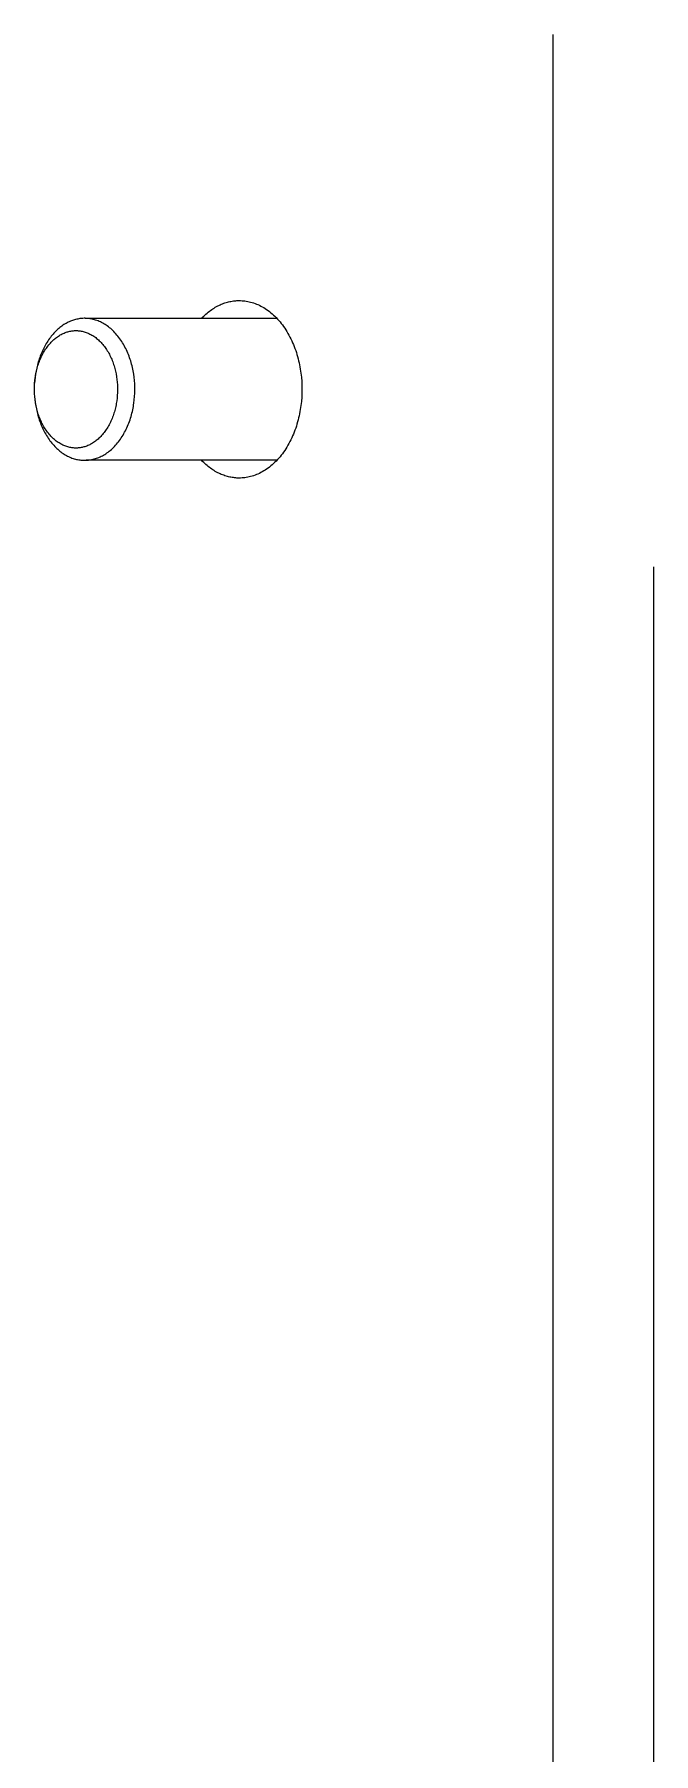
# Model space of a CAD drawing. Header units: millimetres. Extents: x -507 to 4570, y -12 to 3479.
# Drawn here: x 114.4 to 149.2, y 2875 to 2971.8 of the extents above; entities that cross this region are included whole.
import ezdxf

# ---------------------------------------------------------------- set-up
doc = ezdxf.new("R2010")
doc.units = ezdxf.units.MM
doc.layers.add('ZANO_R', color=7, linetype='Continuous', lineweight=0)

msp = doc.modelspace()

# ---------------------------------------------------------------- linework, layer by layer
at = {"layer": 'ZANO_R'}
for p, q in [((143.574, 2577.825), (143.574, 2971.825)), ((124.888, 2956.617), (124.956, 2956.645)), ((124.956, 2956.645), (125.025, 2956.671)), ((125.025, 2956.671), (125.093, 2956.694)), ((125.093, 2956.694), (125.161, 2956.716)), ((125.161, 2956.716), (125.229, 2956.735)), ((125.229, 2956.735), (125.297, 2956.753)), ((125.297, 2956.753), (125.365, 2956.768)), ((125.365, 2956.768), (125.433, 2956.782)), ((125.433, 2956.782), (125.5, 2956.793)), ((125.5, 2956.793), (125.567, 2956.803)), ((125.567, 2956.803), (125.633, 2956.811)), ((125.633, 2956.811), (125.7, 2956.817)), ((125.7, 2956.817), (125.766, 2956.821)), ((125.766, 2956.821), (125.831, 2956.824)), ((125.831, 2956.824), (125.896, 2956.825)), ((125.896, 2956.825), (125.974, 2956.824)), ((125.974, 2956.824), (126.054, 2956.82)), ((126.054, 2956.82), (126.133, 2956.814)), ((126.133, 2956.814), (126.214, 2956.805)), ((126.214, 2956.805), (126.294, 2956.793)), ((126.294, 2956.793), (126.376, 2956.779)), ((126.376, 2956.779), (126.457, 2956.761)), ((126.457, 2956.761), (126.539, 2956.741)), ((126.539, 2956.741), (126.621, 2956.718)), ((126.621, 2956.718), (126.704, 2956.693)), ((126.704, 2956.693), (126.786, 2956.664)), ((126.786, 2956.664), (126.869, 2956.632)), ((126.869, 2956.632), (126.951, 2956.597)), ((116.387, 2955.659), (116.327, 2955.633)), ((116.447, 2955.684), (116.387, 2955.659)), ((116.507, 2955.706), (116.447, 2955.684)), ((116.567, 2955.726), (116.507, 2955.706)), ((116.627, 2955.744), (116.567, 2955.726)), ((116.686, 2955.76), (116.627, 2955.744)), ((116.746, 2955.775), (116.686, 2955.76)), ((116.805, 2955.787), (116.746, 2955.775)), ((116.864, 2955.798), (116.805, 2955.787)), ((116.923, 2955.807), (116.864, 2955.798)), ((116.981, 2955.814), (116.923, 2955.807)), ((117.039, 2955.819), (116.981, 2955.814)), ((117.097, 2955.823), (117.039, 2955.819)), ((117.159, 2955.825), (117.097, 2955.823)), ((117.223, 2955.825), (117.159, 2955.825)), ((117.223, 2955.825), (128.017, 2955.825)), ((117.287, 2955.823), (117.223, 2955.825)), ((117.351, 2955.818), (117.287, 2955.823)), ((117.416, 2955.812), (117.351, 2955.818)), ((117.481, 2955.804), (117.416, 2955.812)), ((117.547, 2955.793), (117.481, 2955.804)), ((117.613, 2955.78), (117.547, 2955.793)), ((117.679, 2955.765), (117.613, 2955.78)), ((117.745, 2955.748), (117.679, 2955.765)), ((117.812, 2955.728), (117.745, 2955.748)), ((117.878, 2955.705), (117.812, 2955.728)), ((117.945, 2955.681), (117.878, 2955.705)), ((118.011, 2955.653), (117.945, 2955.681)), ((118.078, 2955.624), (118.011, 2955.653)), ((123.775, 2955.825), (123.835, 2955.888)), ((123.835, 2955.888), (123.897, 2955.949)), ((123.897, 2955.949), (123.959, 2956.008)), ((123.959, 2956.008), (124.023, 2956.065)), ((124.023, 2956.065), (124.086, 2956.12)), ((124.086, 2956.12), (124.151, 2956.173)), ((124.151, 2956.173), (124.216, 2956.224)), ((124.216, 2956.224), (124.281, 2956.273)), ((124.281, 2956.273), (124.348, 2956.32)), ((124.348, 2956.32), (124.414, 2956.364)), ((124.414, 2956.364), (124.481, 2956.407)), ((124.481, 2956.407), (124.548, 2956.447)), ((124.548, 2956.447), (124.616, 2956.486)), ((124.616, 2956.486), (124.684, 2956.522)), ((124.684, 2956.522), (124.752, 2956.556)), ((124.752, 2956.556), (124.82, 2956.588)), ((124.82, 2956.588), (124.888, 2956.617)), ((126.951, 2956.597), (127.033, 2956.559)), ((127.033, 2956.559), (127.116, 2956.518)), ((127.116, 2956.518), (127.197, 2956.474)), ((127.197, 2956.474), (127.279, 2956.427)), ((127.279, 2956.427), (127.36, 2956.376)), ((127.36, 2956.376), (127.44, 2956.323)), ((127.44, 2956.323), (127.52, 2956.266)), ((127.52, 2956.266), (127.599, 2956.207)), ((127.599, 2956.207), (127.677, 2956.144)), ((127.677, 2956.144), (127.754, 2956.078)), ((127.754, 2956.078), (127.831, 2956.01)), ((127.831, 2956.01), (127.906, 2955.938)), ((127.906, 2955.938), (127.98, 2955.864)), ((127.98, 2955.864), (128.053, 2955.787)), ((128.053, 2955.787), (128.124, 2955.707)), ((128.124, 2955.707), (128.195, 2955.624)), ((115.213, 2954.682), (115.165, 2954.615)), ((115.261, 2954.748), (115.213, 2954.682)), ((115.311, 2954.812), (115.261, 2954.748)), ((115.361, 2954.874), (115.311, 2954.812)), ((115.413, 2954.935), (115.361, 2954.874)), ((115.465, 2954.993), (115.413, 2954.935)), ((115.519, 2955.05), (115.465, 2954.993)), ((115.508, 2954.67), (115.559, 2954.712)), ((115.573, 2955.105), (115.519, 2955.05)), ((115.559, 2954.712), (115.611, 2954.752)), ((115.628, 2955.158), (115.573, 2955.105)), ((115.611, 2954.752), (115.664, 2954.79)), ((115.683, 2955.209), (115.628, 2955.158)), ((115.664, 2954.79), (115.716, 2954.825)), ((115.74, 2955.257), (115.683, 2955.209)), ((115.716, 2954.825), (115.769, 2954.859)), ((115.796, 2955.304), (115.74, 2955.257)), ((115.769, 2954.859), (115.823, 2954.891)), ((115.854, 2955.349), (115.796, 2955.304)), ((115.823, 2954.891), (115.877, 2954.921)), ((115.912, 2955.392), (115.854, 2955.349)), ((115.877, 2954.921), (115.93, 2954.948)), ((115.97, 2955.433), (115.912, 2955.392)), ((115.93, 2954.948), (115.984, 2954.974)), ((116.029, 2955.471), (115.97, 2955.433)), ((115.984, 2954.974), (116.038, 2954.998)), ((116.088, 2955.508), (116.029, 2955.471)), ((116.038, 2954.998), (116.092, 2955.02)), ((116.147, 2955.542), (116.088, 2955.508)), ((116.092, 2955.02), (116.147, 2955.039)), ((116.207, 2955.575), (116.147, 2955.542)), ((116.147, 2955.039), (116.201, 2955.057)), ((116.201, 2955.057), (116.254, 2955.073)), ((116.267, 2955.605), (116.207, 2955.575)), ((116.254, 2955.073), (116.308, 2955.087)), ((116.327, 2955.633), (116.267, 2955.605)), ((116.308, 2955.087), (116.362, 2955.099)), ((116.362, 2955.099), (116.415, 2955.109)), ((116.415, 2955.109), (116.468, 2955.118)), ((116.468, 2955.118), (116.521, 2955.124)), ((116.521, 2955.124), (116.573, 2955.129)), ((116.573, 2955.129), (116.625, 2955.132)), ((116.625, 2955.132), (116.677, 2955.134)), ((116.677, 2955.134), (116.729, 2955.134)), ((116.729, 2955.134), (116.782, 2955.132)), ((116.782, 2955.132), (116.835, 2955.129)), ((116.835, 2955.129), (116.889, 2955.124)), ((116.889, 2955.124), (116.943, 2955.117)), ((116.943, 2955.117), (116.997, 2955.108)), ((116.997, 2955.108), (117.052, 2955.098)), ((117.052, 2955.098), (117.106, 2955.085)), ((117.106, 2955.085), (117.161, 2955.07)), ((117.161, 2955.07), (117.216, 2955.054)), ((117.216, 2955.054), (117.271, 2955.035)), ((117.271, 2955.035), (117.327, 2955.015)), ((117.327, 2955.015), (117.382, 2954.992)), ((117.382, 2954.992), (117.436, 2954.968)), ((117.436, 2954.968), (117.491, 2954.941)), ((117.491, 2954.941), (117.546, 2954.913)), ((117.546, 2954.913), (117.6, 2954.882)), ((117.6, 2954.882), (117.654, 2954.849)), ((117.654, 2954.849), (117.708, 2954.814)), ((117.708, 2954.814), (117.761, 2954.777)), ((117.761, 2954.777), (117.814, 2954.738)), ((117.814, 2954.738), (117.866, 2954.697)), ((117.866, 2954.697), (117.918, 2954.654)), ((118.144, 2955.591), (118.078, 2955.624)), ((118.21, 2955.557), (118.144, 2955.591)), ((118.276, 2955.52), (118.21, 2955.557)), ((118.341, 2955.48), (118.276, 2955.52)), ((118.406, 2955.438), (118.341, 2955.48)), ((118.47, 2955.393), (118.406, 2955.438)), ((118.534, 2955.346), (118.47, 2955.393)), ((118.597, 2955.296), (118.534, 2955.346)), ((118.659, 2955.245), (118.597, 2955.296)), ((118.721, 2955.19), (118.659, 2955.245)), ((118.781, 2955.134), (118.721, 2955.19)), ((118.841, 2955.075), (118.781, 2955.134)), ((118.9, 2955.013), (118.841, 2955.075)), ((118.957, 2954.95), (118.9, 2955.013)), ((119.014, 2954.884), (118.957, 2954.95)), ((119.069, 2954.817), (119.014, 2954.884)), ((119.123, 2954.747), (119.069, 2954.817)), ((119.176, 2954.675), (119.123, 2954.747)), ((128.195, 2955.624), (128.263, 2955.539)), ((128.263, 2955.539), (128.33, 2955.451)), ((128.33, 2955.451), (128.396, 2955.36)), ((128.396, 2955.36), (128.46, 2955.268)), ((128.46, 2955.268), (128.522, 2955.173)), ((128.522, 2955.173), (128.582, 2955.076)), ((128.582, 2955.076), (128.641, 2954.976)), ((128.641, 2954.976), (128.697, 2954.875)), ((128.697, 2954.875), (128.752, 2954.772)), ((128.752, 2954.772), (128.805, 2954.667)), ((114.726, 2953.783), (114.694, 2953.701)), ((114.759, 2953.865), (114.726, 2953.783)), ((114.793, 2953.945), (114.759, 2953.865)), ((114.768, 2953.685), (114.802, 2953.755)), ((114.829, 2954.024), (114.793, 2953.945)), ((114.802, 2953.755), (114.838, 2953.823)), ((114.867, 2954.103), (114.829, 2954.024)), ((114.838, 2953.823), (114.875, 2953.891)), ((114.906, 2954.18), (114.867, 2954.103)), ((114.875, 2953.891), (114.914, 2953.957)), ((114.946, 2954.256), (114.906, 2954.18)), ((114.914, 2953.957), (114.953, 2954.022)), ((114.987, 2954.331), (114.946, 2954.256)), ((114.953, 2954.022), (114.994, 2954.085)), ((115.03, 2954.404), (114.987, 2954.331)), ((114.994, 2954.085), (115.036, 2954.147)), ((115.074, 2954.476), (115.03, 2954.404)), ((115.036, 2954.147), (115.079, 2954.207)), ((115.119, 2954.546), (115.074, 2954.476)), ((115.079, 2954.207), (115.123, 2954.266)), ((115.165, 2954.615), (115.119, 2954.546)), ((115.123, 2954.266), (115.168, 2954.323)), ((115.168, 2954.323), (115.214, 2954.378)), ((115.214, 2954.378), (115.261, 2954.431)), ((115.261, 2954.431), (115.309, 2954.483)), ((115.309, 2954.483), (115.358, 2954.532)), ((115.358, 2954.532), (115.407, 2954.58)), ((115.407, 2954.58), (115.457, 2954.626)), ((115.457, 2954.626), (115.508, 2954.67)), ((117.918, 2954.654), (117.968, 2954.609)), ((117.968, 2954.609), (118.019, 2954.562)), ((118.019, 2954.562), (118.068, 2954.514)), ((118.068, 2954.514), (118.117, 2954.463)), ((118.117, 2954.463), (118.164, 2954.41)), ((118.164, 2954.41), (118.211, 2954.356)), ((118.211, 2954.356), (118.257, 2954.3)), ((118.257, 2954.3), (118.302, 2954.242)), ((118.302, 2954.242), (118.345, 2954.183)), ((118.345, 2954.183), (118.388, 2954.122)), ((118.388, 2954.122), (118.429, 2954.06)), ((118.429, 2954.06), (118.47, 2953.996)), ((118.47, 2953.996), (118.509, 2953.931)), ((118.509, 2953.931), (118.546, 2953.864)), ((118.546, 2953.864), (118.583, 2953.797)), ((118.583, 2953.797), (118.618, 2953.728)), ((118.618, 2953.728), (118.652, 2953.658)), ((119.228, 2954.602), (119.176, 2954.675)), ((119.278, 2954.526), (119.228, 2954.602)), ((119.326, 2954.449), (119.278, 2954.526)), ((119.374, 2954.37), (119.326, 2954.449)), ((119.419, 2954.29), (119.374, 2954.37)), ((119.463, 2954.208), (119.419, 2954.29)), ((119.506, 2954.125), (119.463, 2954.208)), ((119.547, 2954.041), (119.506, 2954.125)), ((119.586, 2953.955), (119.547, 2954.041)), ((119.623, 2953.868), (119.586, 2953.955)), ((119.659, 2953.78), (119.623, 2953.868)), ((119.693, 2953.692), (119.659, 2953.78)), ((128.805, 2954.667), (128.855, 2954.561)), ((128.855, 2954.561), (128.904, 2954.453)), ((128.904, 2954.453), (128.95, 2954.344)), ((128.95, 2954.344), (128.994, 2954.233)), ((128.994, 2954.233), (129.036, 2954.121)), ((129.036, 2954.121), (129.076, 2954.009)), ((129.076, 2954.009), (129.114, 2953.895)), ((129.114, 2953.895), (129.15, 2953.78)), ((129.15, 2953.78), (129.183, 2953.665)), ((114.458, 2952.85), (114.428, 2952.677)), ((114.448, 2952.706), (114.464, 2952.784)), ((114.493, 2953.023), (114.458, 2952.85)), ((114.464, 2952.784), (114.481, 2952.861)), ((114.481, 2952.861), (114.5, 2952.939)), ((114.535, 2953.195), (114.493, 2953.023)), ((114.5, 2952.939), (114.52, 2953.016)), ((114.52, 2953.016), (114.542, 2953.093)), ((114.582, 2953.366), (114.535, 2953.195)), ((114.542, 2953.093), (114.565, 2953.169)), ((114.565, 2953.169), (114.59, 2953.245)), ((114.608, 2953.451), (114.582, 2953.366)), ((114.59, 2953.245), (114.616, 2953.32)), ((114.635, 2953.535), (114.608, 2953.451)), ((114.616, 2953.32), (114.643, 2953.395)), ((114.664, 2953.618), (114.635, 2953.535)), ((114.643, 2953.395), (114.672, 2953.469)), ((114.694, 2953.701), (114.664, 2953.618)), ((114.672, 2953.469), (114.703, 2953.542)), ((114.703, 2953.542), (114.735, 2953.614)), ((114.735, 2953.614), (114.768, 2953.685)), ((118.652, 2953.658), (118.684, 2953.587)), ((118.684, 2953.587), (118.715, 2953.515)), ((118.715, 2953.515), (118.745, 2953.443)), ((118.745, 2953.443), (118.773, 2953.37)), ((118.773, 2953.37), (118.8, 2953.296)), ((118.8, 2953.296), (118.825, 2953.221)), ((118.825, 2953.221), (118.849, 2953.146)), ((118.849, 2953.146), (118.872, 2953.07)), ((118.872, 2953.07), (118.893, 2952.994)), ((118.893, 2952.994), (118.912, 2952.918)), ((118.912, 2952.918), (118.93, 2952.842)), ((118.93, 2952.842), (118.947, 2952.766)), ((118.947, 2952.766), (118.963, 2952.689)), ((119.726, 2953.602), (119.693, 2953.692)), ((119.756, 2953.512), (119.726, 2953.602)), ((119.785, 2953.421), (119.756, 2953.512)), ((119.812, 2953.33), (119.785, 2953.421)), ((119.838, 2953.238), (119.812, 2953.33)), ((119.861, 2953.146), (119.838, 2953.238)), ((119.883, 2953.054), (119.861, 2953.146)), ((119.904, 2952.962), (119.883, 2953.054)), ((119.922, 2952.869), (119.904, 2952.962)), ((119.954, 2952.685), (119.922, 2952.869)), ((129.183, 2953.665), (129.214, 2953.55)), ((129.214, 2953.55), (129.243, 2953.434)), ((129.243, 2953.434), (129.27, 2953.317)), ((129.27, 2953.317), (129.295, 2953.201)), ((129.295, 2953.201), (129.318, 2953.084)), ((129.318, 2953.084), (129.338, 2952.967)), ((129.338, 2952.967), (129.372, 2952.735)), ((114.364, 2951.861), (114.367, 2952.011)), ((114.365, 2951.714), (114.364, 2951.861)), ((114.367, 2952.011), (114.376, 2952.163)), ((114.386, 2952.334), (114.374, 2952.164)), ((114.376, 2952.163), (114.389, 2952.317)), ((114.405, 2952.505), (114.386, 2952.334)), ((114.389, 2952.317), (114.409, 2952.472)), ((114.428, 2952.677), (114.405, 2952.505)), ((114.409, 2952.472), (114.42, 2952.55)), ((114.42, 2952.55), (114.433, 2952.628)), ((114.433, 2952.628), (114.448, 2952.706)), ((118.963, 2952.689), (118.989, 2952.536)), ((118.989, 2952.536), (119.01, 2952.384)), ((119.01, 2952.384), (119.026, 2952.233)), ((119.026, 2952.233), (119.037, 2952.083)), ((119.037, 2952.083), (119.042, 2951.936)), ((119.044, 2951.789), (119.04, 2951.638)), ((119.042, 2951.936), (119.044, 2951.789)), ((119.98, 2952.501), (119.954, 2952.685)), ((119.999, 2952.318), (119.98, 2952.501)), ((120.012, 2952.137), (119.999, 2952.318)), ((120.019, 2951.959), (120.012, 2952.137)), ((120.016, 2951.6), (120.02, 2951.781)), ((120.02, 2951.781), (120.019, 2951.959)), ((129.372, 2952.735), (129.399, 2952.503)), ((129.399, 2952.503), (129.417, 2952.274)), ((129.417, 2952.274), (129.428, 2952.048)), ((129.428, 2952.048), (129.431, 2951.825)), ((129.431, 2951.825), (129.428, 2951.602)), ((114.371, 2951.566), (114.365, 2951.714)), ((114.381, 2951.417), (114.371, 2951.566)), ((114.378, 2951.417), (114.393, 2951.244)), ((114.397, 2951.266), (114.381, 2951.417)), ((114.393, 2951.244), (114.414, 2951.069)), ((114.418, 2951.114), (114.397, 2951.266)), ((114.414, 2951.069), (114.441, 2950.894)), ((114.445, 2950.961), (114.418, 2951.114)), ((114.441, 2950.894), (114.474, 2950.718)), ((114.46, 2950.884), (114.445, 2950.961)), ((114.477, 2950.808), (114.46, 2950.884)), ((114.495, 2950.731), (114.477, 2950.808)), ((118.943, 2950.866), (118.926, 2950.788)), ((118.959, 2950.944), (118.943, 2950.866)), ((118.974, 2951.022), (118.959, 2950.944)), ((118.987, 2951.1), (118.974, 2951.022)), ((118.998, 2951.177), (118.987, 2951.1)), ((119.018, 2951.332), (118.998, 2951.177)), ((119.031, 2951.486), (119.018, 2951.332)), ((119.04, 2951.638), (119.031, 2951.486)), ((119.918, 2950.76), (119.936, 2950.854)), ((119.936, 2950.854), (119.951, 2950.948)), ((119.951, 2950.948), (119.966, 2951.042)), ((119.966, 2951.042), (119.989, 2951.23)), ((119.989, 2951.23), (120.005, 2951.416)), ((120.005, 2951.416), (120.016, 2951.6)), ((129.372, 2950.915), (129.338, 2950.682)), ((129.399, 2951.146), (129.372, 2950.915)), ((129.417, 2951.376), (129.399, 2951.146)), ((129.428, 2951.602), (129.417, 2951.376)), ((114.474, 2950.718), (114.513, 2950.542)), ((114.514, 2950.655), (114.495, 2950.731)), ((114.513, 2950.542), (114.535, 2950.454)), ((114.535, 2950.579), (114.514, 2950.655)), ((114.558, 2950.504), (114.535, 2950.579)), ((114.535, 2950.454), (114.558, 2950.367)), ((114.582, 2950.429), (114.558, 2950.504)), ((114.558, 2950.367), (114.583, 2950.28)), ((114.607, 2950.354), (114.582, 2950.429)), ((114.583, 2950.28), (114.61, 2950.193)), ((114.634, 2950.28), (114.607, 2950.354)), ((114.61, 2950.193), (114.638, 2950.107)), ((114.662, 2950.207), (114.634, 2950.28)), ((114.638, 2950.107), (114.667, 2950.021)), ((114.692, 2950.134), (114.662, 2950.207)), ((114.667, 2950.021), (114.699, 2949.936)), ((114.723, 2950.062), (114.692, 2950.134)), ((114.699, 2949.936), (114.731, 2949.852)), ((114.755, 2949.992), (114.723, 2950.062)), ((114.731, 2949.852), (114.766, 2949.768)), ((114.789, 2949.922), (114.755, 2949.992)), ((114.824, 2949.853), (114.789, 2949.922)), ((114.861, 2949.785), (114.824, 2949.853)), ((118.605, 2949.895), (118.569, 2949.826)), ((118.639, 2949.965), (118.605, 2949.895)), ((118.672, 2950.036), (118.639, 2949.965)), ((118.704, 2950.108), (118.672, 2950.036)), ((118.735, 2950.181), (118.704, 2950.108)), ((118.764, 2950.255), (118.735, 2950.181)), ((118.791, 2950.329), (118.764, 2950.255)), ((118.817, 2950.405), (118.791, 2950.329)), ((118.842, 2950.48), (118.817, 2950.405)), ((118.865, 2950.557), (118.842, 2950.48)), ((118.887, 2950.634), (118.865, 2950.557)), ((118.907, 2950.711), (118.887, 2950.634)), ((118.926, 2950.788), (118.907, 2950.711)), ((119.61, 2949.75), (119.647, 2949.838)), ((119.647, 2949.838), (119.682, 2949.927)), ((119.682, 2949.927), (119.715, 2950.017)), ((119.715, 2950.017), (119.747, 2950.108)), ((119.747, 2950.108), (119.776, 2950.2)), ((119.776, 2950.2), (119.804, 2950.292)), ((119.804, 2950.292), (119.831, 2950.385)), ((119.831, 2950.385), (119.855, 2950.478)), ((119.855, 2950.478), (119.878, 2950.572)), ((119.878, 2950.572), (119.899, 2950.666)), ((119.899, 2950.666), (119.918, 2950.76)), ((129.15, 2949.869), (129.114, 2949.755)), ((129.183, 2949.984), (129.15, 2949.869)), ((129.214, 2950.1), (129.183, 2949.984)), ((129.243, 2950.216), (129.214, 2950.1)), ((129.27, 2950.332), (129.243, 2950.216)), ((129.295, 2950.449), (129.27, 2950.332)), ((129.318, 2950.566), (129.295, 2950.449)), ((129.338, 2950.682), (129.318, 2950.566)), ((114.766, 2949.768), (114.802, 2949.686)), ((114.802, 2949.686), (114.839, 2949.604)), ((114.839, 2949.604), (114.878, 2949.524)), ((114.898, 2949.719), (114.861, 2949.785)), ((114.878, 2949.524), (114.919, 2949.445)), ((114.937, 2949.654), (114.898, 2949.719)), ((114.919, 2949.445), (114.96, 2949.367)), ((114.978, 2949.59), (114.937, 2949.654)), ((114.96, 2949.367), (115.004, 2949.29)), ((115.019, 2949.527), (114.978, 2949.59)), ((115.004, 2949.29), (115.048, 2949.215)), ((115.062, 2949.467), (115.019, 2949.527)), ((115.048, 2949.215), (115.094, 2949.141)), ((115.105, 2949.407), (115.062, 2949.467)), ((115.094, 2949.141), (115.142, 2949.069)), ((115.15, 2949.35), (115.105, 2949.407)), ((115.142, 2949.069), (115.19, 2948.998)), ((115.196, 2949.294), (115.15, 2949.35)), ((115.19, 2948.998), (115.24, 2948.93)), ((115.243, 2949.239), (115.196, 2949.294)), ((115.24, 2948.93), (115.291, 2948.862)), ((115.29, 2949.187), (115.243, 2949.239)), ((115.339, 2949.136), (115.29, 2949.187)), ((115.388, 2949.087), (115.339, 2949.136)), ((115.439, 2949.04), (115.388, 2949.087)), ((115.49, 2948.995), (115.439, 2949.04)), ((115.541, 2948.952), (115.49, 2948.995)), ((115.593, 2948.912), (115.541, 2948.952)), ((115.646, 2948.873), (115.593, 2948.912)), ((115.699, 2948.836), (115.646, 2948.873)), ((117.796, 2948.898), (117.743, 2948.86)), ((117.848, 2948.938), (117.796, 2948.898)), ((117.899, 2948.98), (117.848, 2948.938)), ((117.95, 2949.024), (117.899, 2948.98)), ((118, 2949.069), (117.95, 2949.024)), ((118.049, 2949.117), (118, 2949.069)), ((118.098, 2949.167), (118.049, 2949.117)), ((118.146, 2949.219), (118.098, 2949.167)), ((118.193, 2949.272), (118.146, 2949.219)), ((118.239, 2949.327), (118.193, 2949.272)), ((118.284, 2949.384), (118.239, 2949.327)), ((118.328, 2949.443), (118.284, 2949.384)), ((118.371, 2949.503), (118.328, 2949.443)), ((118.413, 2949.565), (118.371, 2949.503)), ((118.454, 2949.628), (118.413, 2949.565)), ((118.493, 2949.693), (118.454, 2949.628)), ((118.532, 2949.759), (118.493, 2949.693)), ((118.569, 2949.826), (118.532, 2949.759)), ((119.047, 2948.806), (119.102, 2948.875)), ((119.102, 2948.875), (119.155, 2948.946)), ((119.155, 2948.946), (119.207, 2949.018)), ((119.207, 2949.018), (119.258, 2949.093)), ((119.258, 2949.093), (119.307, 2949.17)), ((119.307, 2949.17), (119.355, 2949.248)), ((119.355, 2949.248), (119.401, 2949.328)), ((119.401, 2949.328), (119.446, 2949.41)), ((119.446, 2949.41), (119.49, 2949.493)), ((119.49, 2949.493), (119.531, 2949.577)), ((119.531, 2949.577), (119.571, 2949.663)), ((119.571, 2949.663), (119.61, 2949.75)), ((128.752, 2948.878), (128.697, 2948.775)), ((128.805, 2948.982), (128.752, 2948.878)), ((128.855, 2949.089), (128.805, 2948.982)), ((128.904, 2949.197), (128.855, 2949.089)), ((128.95, 2949.306), (128.904, 2949.197)), ((128.994, 2949.417), (128.95, 2949.306)), ((129.036, 2949.528), (128.994, 2949.417)), ((129.076, 2949.641), (129.036, 2949.528)), ((129.114, 2949.755), (129.076, 2949.641)), ((115.291, 2948.862), (115.343, 2948.797)), ((115.343, 2948.797), (115.397, 2948.734)), ((115.397, 2948.734), (115.451, 2948.672)), ((115.451, 2948.672), (115.506, 2948.612)), ((115.506, 2948.612), (115.563, 2948.555)), ((115.563, 2948.555), (115.62, 2948.499)), ((115.62, 2948.499), (115.678, 2948.446)), ((115.678, 2948.446), (115.737, 2948.395)), ((115.753, 2948.801), (115.699, 2948.836)), ((115.737, 2948.395), (115.796, 2948.346)), ((115.807, 2948.768), (115.753, 2948.801)), ((115.796, 2948.346), (115.856, 2948.299)), ((115.861, 2948.737), (115.807, 2948.768)), ((115.856, 2948.299), (115.917, 2948.254)), ((115.916, 2948.708), (115.861, 2948.737)), ((115.971, 2948.682), (115.916, 2948.708)), ((115.917, 2948.254), (115.978, 2948.212)), ((116.026, 2948.657), (115.971, 2948.682)), ((115.978, 2948.212), (116.04, 2948.172)), ((116.081, 2948.635), (116.026, 2948.657)), ((116.04, 2948.172), (116.102, 2948.134)), ((116.136, 2948.614), (116.081, 2948.635)), ((116.102, 2948.134), (116.165, 2948.098)), ((116.191, 2948.596), (116.136, 2948.614)), ((116.165, 2948.098), (116.227, 2948.065)), ((116.246, 2948.579), (116.191, 2948.596)), ((116.227, 2948.065), (116.29, 2948.033)), ((116.301, 2948.565), (116.246, 2948.579)), ((116.29, 2948.033), (116.354, 2948.005)), ((116.355, 2948.552), (116.301, 2948.565)), ((116.354, 2948.005), (116.417, 2947.978)), ((116.41, 2948.542), (116.355, 2948.552)), ((116.464, 2948.533), (116.41, 2948.542)), ((116.417, 2947.978), (116.48, 2947.953)), ((116.518, 2948.526), (116.464, 2948.533)), ((116.48, 2947.953), (116.544, 2947.931)), ((116.572, 2948.521), (116.518, 2948.526)), ((116.544, 2947.931), (116.607, 2947.911)), ((116.625, 2948.517), (116.572, 2948.521)), ((116.607, 2947.911), (116.67, 2947.893)), ((116.678, 2948.516), (116.625, 2948.517)), ((116.73, 2948.516), (116.678, 2948.516)), ((116.782, 2948.517), (116.73, 2948.516)), ((116.834, 2948.52), (116.782, 2948.517)), ((116.886, 2948.525), (116.834, 2948.52)), ((116.939, 2948.532), (116.886, 2948.525)), ((116.992, 2948.541), (116.939, 2948.532)), ((117.045, 2948.551), (116.992, 2948.541)), ((117.099, 2948.563), (117.045, 2948.551)), ((117.153, 2948.577), (117.099, 2948.563)), ((117.207, 2948.593), (117.153, 2948.577)), ((117.261, 2948.61), (117.207, 2948.593)), ((117.315, 2948.63), (117.261, 2948.61)), ((117.369, 2948.652), (117.315, 2948.63)), ((117.423, 2948.676), (117.369, 2948.652)), ((117.477, 2948.701), (117.423, 2948.676)), ((117.531, 2948.729), (117.477, 2948.701)), ((117.584, 2948.759), (117.531, 2948.729)), ((117.638, 2948.79), (117.584, 2948.759)), ((117.691, 2948.824), (117.638, 2948.79)), ((117.743, 2948.86), (117.691, 2948.824)), ((117.735, 2947.899), (117.8, 2947.918)), ((117.8, 2947.918), (117.865, 2947.94)), ((117.865, 2947.94), (117.93, 2947.964)), ((117.93, 2947.964), (117.996, 2947.99)), ((117.996, 2947.99), (118.061, 2948.018)), ((118.061, 2948.018), (118.126, 2948.049)), ((118.126, 2948.049), (118.191, 2948.083)), ((118.191, 2948.083), (118.256, 2948.119)), ((118.256, 2948.119), (118.321, 2948.157)), ((118.321, 2948.157), (118.385, 2948.198)), ((118.385, 2948.198), (118.449, 2948.241)), ((118.449, 2948.241), (118.512, 2948.287)), ((118.512, 2948.287), (118.575, 2948.335)), ((118.575, 2948.335), (118.637, 2948.386)), ((118.637, 2948.386), (118.698, 2948.439)), ((118.698, 2948.439), (118.759, 2948.495)), ((118.759, 2948.495), (118.818, 2948.552)), ((118.818, 2948.552), (118.877, 2948.612)), ((118.877, 2948.612), (118.935, 2948.675)), ((118.935, 2948.675), (118.992, 2948.739)), ((118.992, 2948.739), (119.047, 2948.806)), ((128.124, 2947.943), (128.053, 2947.863)), ((128.195, 2948.026), (128.124, 2947.943)), ((128.263, 2948.111), (128.195, 2948.026)), ((128.33, 2948.199), (128.263, 2948.111)), ((128.396, 2948.289), (128.33, 2948.199)), ((128.46, 2948.382), (128.396, 2948.289)), ((128.522, 2948.477), (128.46, 2948.382)), ((128.582, 2948.574), (128.522, 2948.477)), ((128.641, 2948.673), (128.582, 2948.574)), ((128.697, 2948.775), (128.641, 2948.673)), ((116.67, 2947.893), (116.733, 2947.878)), ((116.733, 2947.878), (116.796, 2947.864)), ((116.796, 2947.864), (116.859, 2947.853)), ((116.859, 2947.853), (116.921, 2947.843)), ((116.921, 2947.843), (116.983, 2947.836)), ((116.983, 2947.836), (117.045, 2947.83)), ((117.045, 2947.83), (117.106, 2947.827)), ((117.106, 2947.827), (117.167, 2947.825)), ((117.167, 2947.825), (117.227, 2947.825)), ((117.227, 2947.825), (117.287, 2947.827)), ((117.287, 2947.827), (117.35, 2947.831)), ((128.017, 2947.825), (117.287, 2947.825)), ((117.35, 2947.831), (117.413, 2947.837)), ((117.413, 2947.837), (117.476, 2947.845)), ((117.476, 2947.845), (117.541, 2947.855)), ((117.541, 2947.855), (117.605, 2947.868)), ((117.605, 2947.868), (117.67, 2947.882)), ((117.67, 2947.882), (117.735, 2947.899)), ((123.835, 2947.762), (123.775, 2947.825)), ((123.897, 2947.701), (123.835, 2947.762)), ((123.959, 2947.642), (123.897, 2947.701)), ((124.023, 2947.584), (123.959, 2947.642)), ((124.086, 2947.529), (124.023, 2947.584)), ((124.151, 2947.476), (124.086, 2947.529)), ((124.216, 2947.425), (124.151, 2947.476)), ((124.281, 2947.377), (124.216, 2947.425)), ((124.348, 2947.33), (124.281, 2947.377)), ((124.414, 2947.285), (124.348, 2947.33)), ((124.481, 2947.243), (124.414, 2947.285)), ((124.548, 2947.202), (124.481, 2947.243)), ((124.616, 2947.164), (124.548, 2947.202)), ((124.684, 2947.128), (124.616, 2947.164)), ((124.752, 2947.094), (124.684, 2947.128)), ((124.82, 2947.062), (124.752, 2947.094)), ((124.888, 2947.032), (124.82, 2947.062)), ((124.956, 2947.005), (124.888, 2947.032)), ((125.025, 2946.979), (124.956, 2947.005)), ((125.093, 2946.956), (125.025, 2946.979)), ((125.161, 2946.934), (125.093, 2946.956)), ((125.229, 2946.915), (125.161, 2946.934)), ((126.704, 2946.957), (126.621, 2946.931)), ((126.786, 2946.986), (126.704, 2946.957)), ((126.869, 2947.018), (126.786, 2946.986)), ((126.951, 2947.053), (126.869, 2947.018)), ((127.033, 2947.091), (126.951, 2947.053)), ((127.116, 2947.132), (127.033, 2947.091)), ((127.197, 2947.176), (127.116, 2947.132)), ((127.279, 2947.223), (127.197, 2947.176)), ((127.36, 2947.273), (127.279, 2947.223)), ((127.44, 2947.327), (127.36, 2947.273)), ((127.52, 2947.383), (127.44, 2947.327)), ((127.599, 2947.443), (127.52, 2947.383)), ((127.677, 2947.506), (127.599, 2947.443)), ((127.754, 2947.571), (127.677, 2947.506)), ((127.831, 2947.64), (127.754, 2947.571)), ((127.906, 2947.711), (127.831, 2947.64)), ((127.98, 2947.786), (127.906, 2947.711)), ((128.053, 2947.863), (127.98, 2947.786)), ((125.297, 2946.897), (125.229, 2946.915)), ((125.365, 2946.882), (125.297, 2946.897)), ((125.433, 2946.868), (125.365, 2946.882)), ((125.5, 2946.856), (125.433, 2946.868)), ((125.567, 2946.847), (125.5, 2946.856)), ((125.633, 2946.839), (125.567, 2946.847)), ((125.7, 2946.833), (125.633, 2946.839)), ((125.766, 2946.828), (125.7, 2946.833)), ((125.831, 2946.826), (125.766, 2946.828)), ((125.896, 2946.825), (125.831, 2946.826)), ((125.974, 2946.826), (125.896, 2946.825)), ((126.054, 2946.83), (125.974, 2946.826)), ((126.133, 2946.836), (126.054, 2946.83)), ((126.214, 2946.845), (126.133, 2946.836)), ((126.294, 2946.857), (126.214, 2946.845)), ((126.376, 2946.871), (126.294, 2946.857)), ((126.457, 2946.888), (126.376, 2946.871)), ((126.539, 2946.908), (126.457, 2946.888)), ((126.621, 2946.931), (126.539, 2946.908)), ((149.23, 2941.825), (149.23, 2577.825))]:
    msp.add_line(p, q, dxfattribs=at)

doc.saveas('drawing.dxf')
